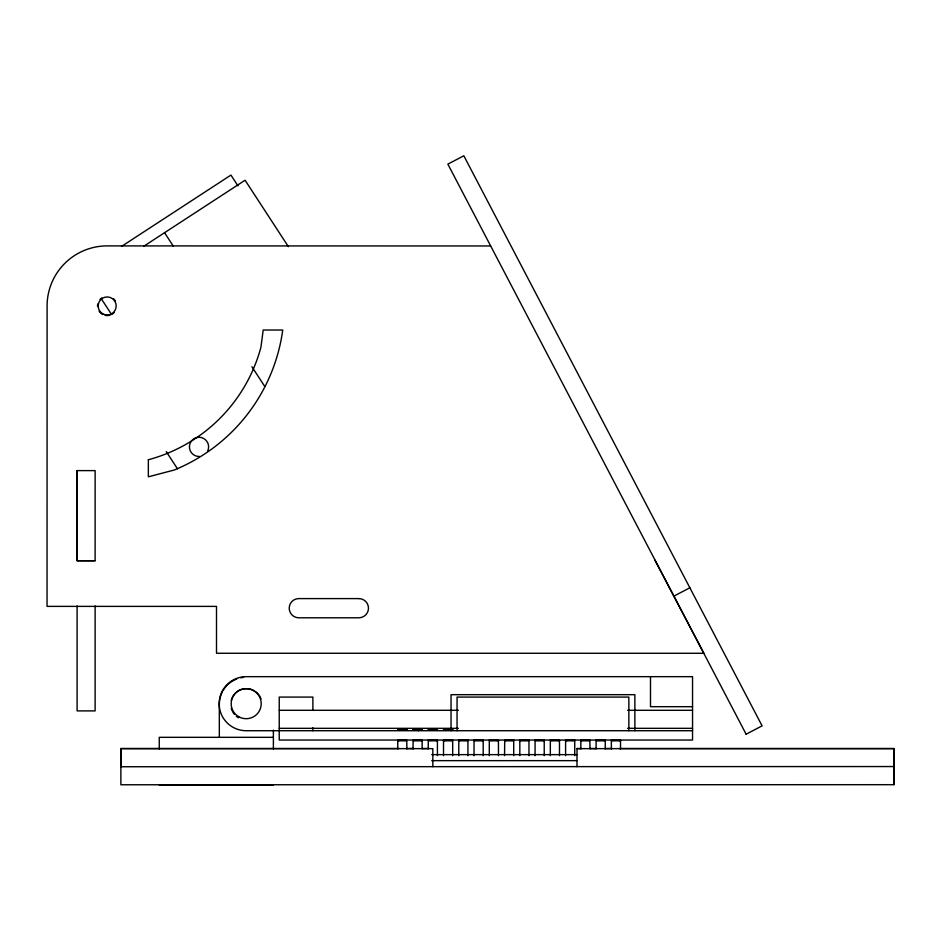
<?xml version="1.0" encoding="UTF-8"?>
<svg xmlns="http://www.w3.org/2000/svg" width="941" height="941" viewBox="0 0 941 941"><rect width="100%" height="100%" fill="white"/><g stroke="black" fill="none" stroke-linecap="round" stroke-linejoin="round"><path stroke-width="1.41" d="M77.115 470.618L77.091 560.718L95.112 560.73L95.135 470.618L77.115 470.606L77.115 560.718L95.123 560.718M77.103 605.922L77.103 710.902L95.123 710.902L95.123 605.922M121.495 246.436L230.945 175.085L237.979 185.871M143.773 246.26L245.072 180.225L288.369 246.648M673.885 596.135L689.859 587.772M490.602 245.966L107.18 245.895A60.071 60.071 0 0 0 47.097 305.966L47.05 606.38L216.501 606.392L216.501 653.254L703.868 653.289L654.936 560.142M692.541 706.691L650.49 706.691L650.49 676.661M279.242 710.302L458.338 710.302M627.576 710.302L692.541 710.302M279.242 728.322L458.338 728.322M627.576 728.322L692.541 728.322M406.9 729.522L397.749 729.522L397.749 730.122L406.9 730.122M413.005 729.522L422.156 729.522L422.156 730.122L413.005 730.122L413.158 729.522M692.541 730.722L246.201 730.722A27.03 27.03 0 0 1 219.159 703.692A27.03 27.03 0 0 1 246.201 676.661L692.541 676.661L692.541 740.038L279.242 740.038L279.242 697.081L312.882 697.081L312.882 710.243M273.384 737.321L159.252 737.321L159.252 748.93M397.749 740.638L406.9 740.638M413.005 740.638L422.156 740.638M428.261 740.638L437.424 740.638M443.517 740.638L452.68 740.638M458.785 740.638L467.936 740.638M474.041 740.638L483.192 740.638M489.296 740.638L498.448 740.638M504.552 740.638L513.715 740.638M519.82 740.638L528.971 740.638M535.076 740.638L544.227 740.638M550.332 740.638L559.483 740.638M565.588 740.638L574.739 740.638M580.844 740.638L590.007 740.638M596.112 740.638L605.263 740.638M611.368 740.638L620.519 740.638M619.154 748.53L893.95 748.53L893.879 784.676L120.883 784.77L120.883 748.53L399.149 748.53M406.477 748.53L413.934 748.53M422.58 748.53L428.473 748.53M581.409 748.53L577.009 748.53L576.998 766.68M590.089 748.53L596.076 748.53M604.616 748.53L612.215 748.53M120.883 748.636L432.825 748.636L432.825 766.68M576.998 748.636L893.938 748.636M431.719 754.635L576.774 754.635M431.719 760.646L576.774 760.646M893.879 766.55L120.895 766.75L120.907 748.53M159.252 785.241L273.384 785.241M164.546 232.721L173.356 246.248M251.906 366.731L264.727 386.41M101.169 298.532L111.579 314.506M166.263 451.621L177.473 468.806M893.868 748.636L893.868 784.676M634.869 730.722L634.869 694.681L451.045 694.681L451.045 730.722M628.859 730.722L628.859 697.081L457.055 697.081L457.055 730.722M620.519 740.038L620.519 748.836M620.366 740.038L620.366 740.638M619.907 740.038L619.907 740.638M619.178 740.038L619.178 740.638M618.237 740.038L618.237 740.638M617.131 740.038L617.131 740.638M615.943 740.038L615.943 740.638M614.755 740.038L614.755 740.638M613.65 740.038L613.65 740.638M612.709 740.038L612.709 740.638M611.979 740.038L611.979 740.638M611.521 740.038L611.521 740.638M611.368 740.038L611.368 748.836M605.263 740.038L605.263 748.836M605.11 740.038L605.11 740.638M604.651 740.038L604.651 740.638M603.922 740.038L603.922 740.638M602.969 740.038L602.969 740.638M601.864 740.038L601.864 740.638M600.687 740.038L600.687 740.638M599.499 740.038L599.499 740.638M598.394 740.038L598.394 740.638M597.453 740.038L597.453 740.638M596.723 740.038L596.723 740.638M596.112 740.038L596.112 748.836M589.842 740.038L590.007 748.836M589.395 740.038L589.395 740.638M588.666 740.038L588.666 740.638M587.713 740.038L587.713 740.638M586.608 740.038L586.608 740.638M585.431 740.038L585.431 740.638M584.243 740.038L584.243 740.638M583.138 740.038L583.138 740.638M582.185 740.038L582.185 740.638M581.456 740.038L581.456 740.638M581.009 740.038L581.009 740.638M580.844 740.038L580.844 748.836M574.739 740.038L574.739 755.67M574.586 740.038L574.586 740.638M574.128 740.038L574.128 740.638M573.398 740.038L573.398 740.638M572.457 740.038L572.457 740.638M571.352 740.038L571.352 740.638M570.164 740.038L570.164 740.638M568.987 740.038L568.987 740.638M567.882 740.038L567.882 740.638M566.929 740.038L566.929 740.638M566.2 740.038L566.2 740.638M565.741 740.038L565.741 740.638M565.588 740.038L565.588 755.67M559.483 740.038L559.483 755.67M559.33 740.038L559.33 740.638M558.872 740.038L558.872 740.638M558.142 740.038L558.142 740.638M557.201 740.038L557.201 740.638M556.096 740.038L556.096 740.638M554.908 740.038L554.908 740.638M553.72 740.038L553.72 740.638M552.626 740.038L552.626 740.638M551.673 740.038L551.673 740.638M550.944 740.038L550.944 740.638M550.485 740.038L550.485 740.638M550.332 740.038L550.332 755.67M544.227 740.038L544.227 755.67M544.074 740.038L544.074 740.638M543.616 740.038L543.616 740.638M542.886 740.038L542.886 740.638M541.934 740.038L541.934 740.638M540.84 740.038L540.84 740.638M539.652 740.038L539.652 740.638M538.464 740.038L538.464 740.638M537.358 740.038L537.358 740.638M536.417 740.038L536.417 740.638M535.688 740.038L535.688 740.638M535.229 740.038L535.229 740.638M535.076 740.038L535.076 755.67M528.971 740.038L528.971 755.67M528.818 740.038L528.818 740.638M528.36 740.038L528.36 740.638M527.63 740.038L527.63 740.638M526.678 740.038L526.678 740.638M525.572 740.038L525.572 740.638M524.396 740.038L524.396 740.638M523.208 740.038L523.208 740.638M522.102 740.038L522.102 740.638M521.161 740.038L521.161 740.638M520.432 740.038L520.432 740.638M519.973 740.038L519.973 740.638M519.82 740.038L519.82 755.67M513.715 740.038L513.715 755.67M513.551 740.038L513.551 740.638M513.092 740.038L513.092 740.638M512.375 740.038L512.375 740.638M511.422 740.038L511.422 740.638M510.316 740.038L510.316 740.638M509.128 740.038L509.128 740.638M507.952 740.038L507.952 740.638M506.846 740.038L506.846 740.638M505.893 740.038L505.893 740.638M505.164 740.038L505.164 740.638M504.717 740.038L504.552 755.67M498.448 740.038L498.448 755.67M497.836 740.038L497.836 740.638M497.107 740.038L497.107 740.638M496.166 740.038L496.166 740.638M495.06 740.038L495.06 740.638M493.872 740.038L493.872 740.638M492.696 740.038L492.696 740.638M491.59 740.038L491.59 740.638M490.637 740.038L490.637 740.638M489.908 740.038L489.908 740.638M489.449 740.038L489.449 740.638M489.296 740.038L489.296 755.67M483.192 740.038L483.192 755.67M483.039 740.038L483.039 740.638M482.58 740.038L482.58 740.638M481.851 740.038L481.851 740.638M480.91 740.038L480.91 740.638M479.804 740.038L479.804 740.638M478.616 740.038L478.616 740.638M477.428 740.038L477.428 740.638M476.322 740.038L476.322 740.638M475.381 740.038L475.381 740.638M474.652 740.038L474.652 740.638M474.193 740.038L474.193 740.638M474.041 740.038L474.041 755.67M467.936 740.038L467.936 755.67M467.783 740.038L467.783 740.638M467.324 740.038L467.324 740.638M466.595 740.038L466.595 740.638M465.642 740.038L465.642 740.638M464.548 740.038L464.548 740.638M463.36 740.038L463.36 740.638M462.172 740.038L462.172 740.638M461.066 740.038L461.066 740.638M460.125 740.038L460.125 740.638M459.396 740.038L459.396 740.638M458.937 740.038L458.937 740.638M458.785 740.038L458.785 755.67M452.68 740.038L452.68 755.67M452.527 729.522L452.527 730.122M452.527 740.038L452.527 740.638M452.068 729.522L452.068 730.122M452.068 740.038L452.068 740.638M451.339 729.522L451.339 730.122M451.339 740.038L451.339 740.638M450.386 729.522L450.386 730.122M450.386 740.038L450.386 740.638M449.28 729.522L449.28 730.122M449.28 740.038L449.28 740.638M448.104 729.522L448.104 730.122M448.104 740.038L448.104 740.638M446.916 729.522L446.916 730.122M446.916 740.038L446.916 740.638M445.811 729.522L445.811 730.122M445.811 740.038L445.811 740.638M444.858 729.522L444.858 730.122M444.858 740.038L444.858 740.638M444.14 729.522L444.14 730.122M444.14 740.038L444.14 740.638M443.681 729.522L443.681 730.122M443.681 740.038L443.681 740.638M443.517 740.038L443.517 755.67M437.424 740.038L437.424 755.67M437.259 729.522L437.259 730.122M437.259 740.038L437.259 740.638M436.8 729.522L436.8 730.122M436.8 740.038L436.8 740.638M436.083 729.522L436.083 730.122M436.083 740.038L436.083 740.638M435.13 729.522L435.13 730.122M435.13 740.038L435.13 740.638M434.024 729.522L434.024 730.122M434.024 740.038L434.024 740.638M432.836 729.522L432.836 730.122M432.836 740.038L432.836 740.638M431.66 729.522L431.66 730.122M431.66 740.038L431.66 740.638M430.555 729.522L430.555 730.122M430.555 740.038L430.555 740.638M429.602 729.522L429.602 730.122M429.602 740.038L429.602 740.638M428.873 729.522L428.873 730.122M428.873 740.038L428.873 740.638M428.426 729.522L428.426 730.122M428.426 740.038L428.426 740.638M428.261 740.038L428.261 748.836M422.156 740.038L422.156 748.836M422.003 729.522L422.003 730.122M422.003 740.038L422.003 740.638M421.544 729.522L421.544 730.122M421.544 740.038L421.544 740.638M420.815 729.522L420.815 730.122M420.815 740.038L420.815 740.638M419.874 729.522L419.874 730.122M419.874 740.038L419.874 740.638M418.769 729.522L418.769 730.122M418.769 740.038L418.769 740.638M418.133 730.122L418.275 730.722M417.581 729.522L417.581 730.122M417.581 740.038L417.581 740.638M416.404 729.522L416.404 730.122M416.404 740.038L416.404 740.638M415.299 729.522L415.299 730.122M415.299 740.038L415.299 740.638M414.346 729.522L414.346 730.122M414.346 740.038L414.346 740.638M413.617 729.522L413.617 730.122M413.617 740.038L413.617 740.638M413.158 740.038L413.005 748.836M406.747 729.522L406.747 730.122M406.747 740.038L406.9 748.836M406.289 729.522L406.289 730.122M406.289 740.038L406.289 740.638M405.559 729.522L405.559 730.122M405.559 740.038L405.559 740.638M404.618 729.522L404.618 730.122M404.618 740.038L404.618 740.638M403.513 729.522L403.513 730.122M403.513 740.038L403.513 740.638M402.325 729.522L402.325 730.122M402.325 740.038L402.325 740.638M401.137 729.522L401.137 730.122M401.137 740.038L401.137 740.638M400.031 729.522L400.031 730.122M400.031 740.038L400.031 740.638M399.09 729.522L399.09 730.122M399.09 740.038L399.09 740.638M398.361 729.522L398.361 730.122M398.361 740.038L398.361 740.638M397.902 729.522L397.902 730.122M397.902 740.038L397.902 740.638M397.749 740.038L397.749 748.836M312.882 727.793L312.882 730.722M273.384 730.134L273.384 748.93M219.324 737.321L219.324 704.28A27.03 27.03 0 0 1 222.276 692M222.946 690.765A27.03 27.03 0 0 1 227.24 685.166M228.263 684.189A27.03 27.03 0 0 1 236.673 679.037M240.72 677.838A27.03 27.03 0 0 1 243.531 677.391M238.544 717.807A15.621 15.621 0 0 1 236.309 716.242M234.391 714.325A15.621 15.621 0 0 1 232.827 712.09M232.192 710.878A15.621 15.621 0 0 1 231.263 708.314M231.263 700.233A15.621 15.621 0 0 1 254.164 690.741M255.317 691.47A15.621 15.621 0 0 1 261.033 698.94M114.332 312.388A9.61 9.61 0 0 1 112.426 314.023M110.156 315.106A9.61 9.61 0 0 1 105.192 315.376M102.828 314.541A9.61 9.61 0 0 1 99.123 311.224M97.582 306.495A9.61 9.61 0 0 1 97.77 303.99M100.017 299.556A9.61 9.61 0 0 1 101.922 297.921M113.59 298.815A9.61 9.61 0 0 1 115.225 300.72M199.551 456.479A9.61 9.61 0 0 1 189.494 445.728A9.61 9.61 0 0 1 201.821 437.683A9.61 9.61 0 0 1 207.596 451.221M148.349 459.749L148.349 476.816L174.132 470.053A177.214 177.214 0 0 0 282.747 330.02L263.198 330.02L260.939 347.205A159.194 159.194 0 0 1 148.349 459.749M746.131 734.215L762.092 725.852L463.831 155.783L447.857 164.134L746.131 734.215M358.886 598.594L298.815 598.594A9.61 9.61 0 0 0 289.205 608.192A9.61 9.61 0 0 0 298.803 617.802L358.874 617.79A9.598 9.598 0 0 0 368.484 608.192A9.598 9.598 0 0 0 358.886 598.594M437.424 729.522L428.261 729.522L428.261 730.122L437.424 730.122L437.424 729.522M452.68 729.522L443.517 729.522L443.517 730.122L452.68 730.122L452.68 729.522M238.685 716.701A15.021 15.021 0 0 0 261.21 703.692A15.021 15.021 0 0 0 238.685 690.682A15.021 15.021 0 0 0 238.685 716.701M102.663 313.776A9.01 9.01 0 0 0 116.19 305.978A9.01 9.01 0 0 0 102.675 298.168A9.01 9.01 0 0 0 102.663 313.776"/></g></svg>
